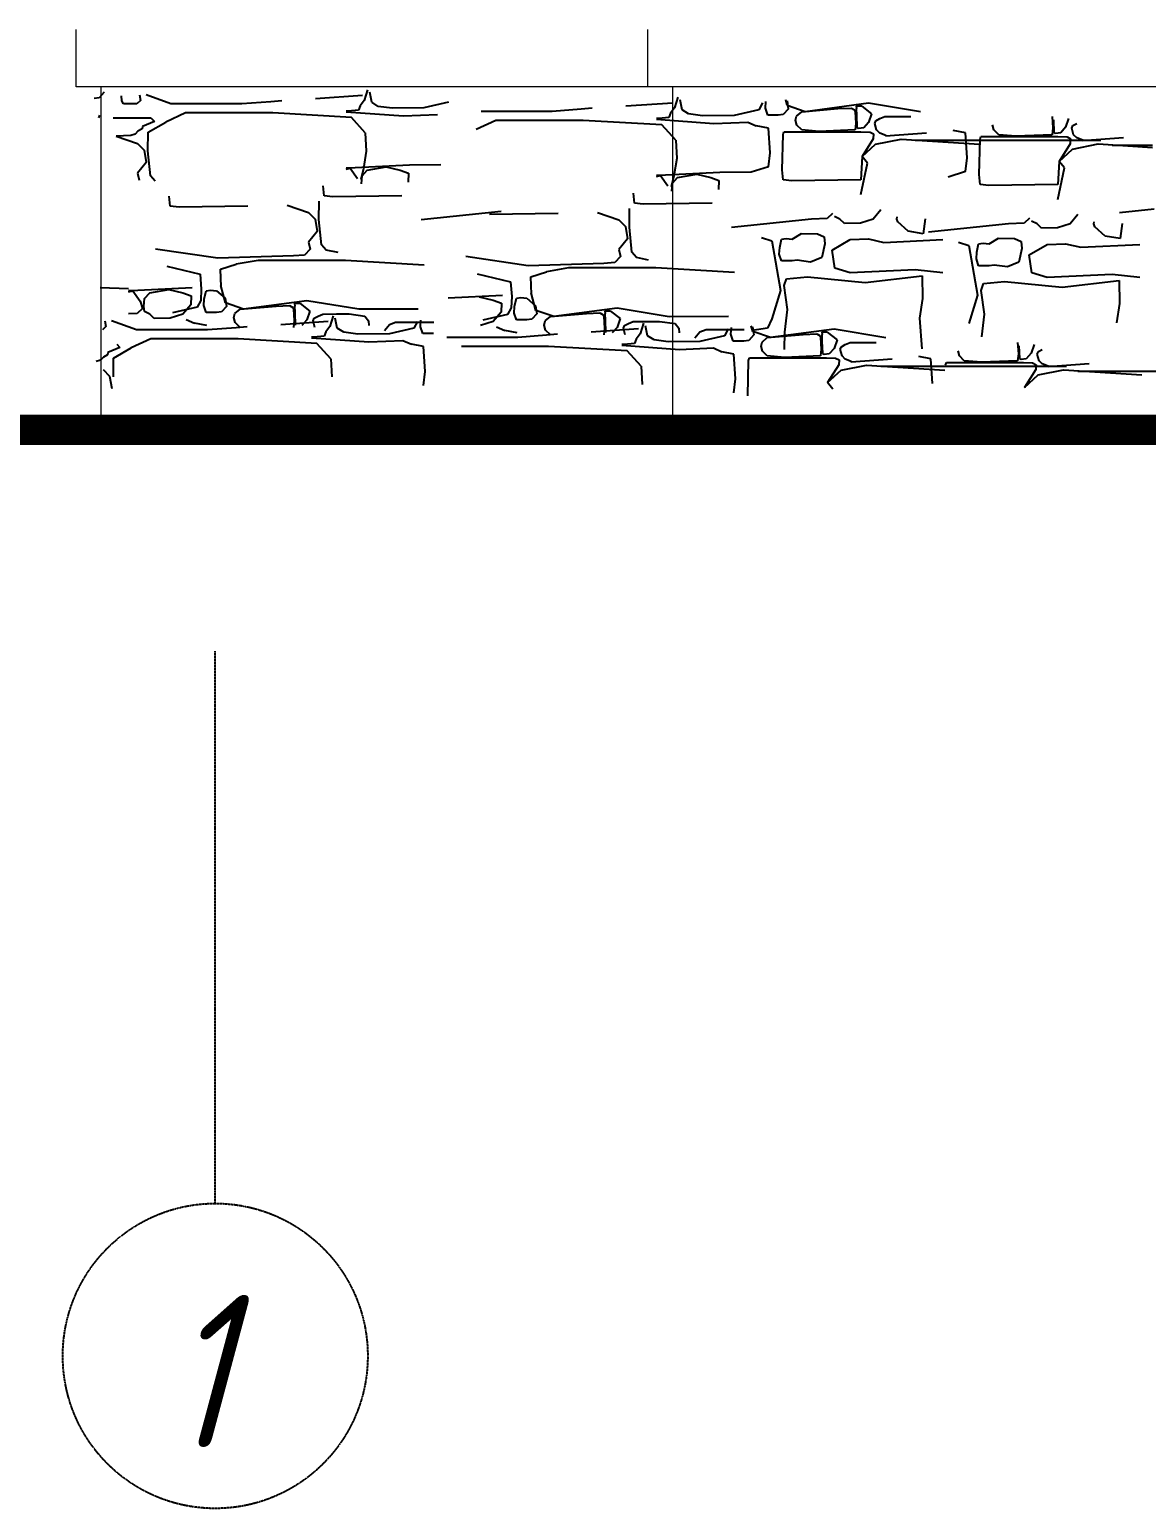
# Model space of a CAD drawing. Header units: millimetres. Extents: x 85048 to 158814, y 1395 to 38919.
# Drawn here: x 88166 to 91097, y 20585 to 24464 of the extents above; entities that cross this region are included whole.
import ezdxf

# ---------------------------------------------------------------- set-up
doc = ezdxf.new("R2010")
doc.units = ezdxf.units.MM
doc.linetypes.add('CENTER2', pattern=[1.125, 0.75, -0.125, 0.125, -0.125])
for name, color, linetype in [('axis', 40, 'CENTER2'), ('hatches', 8, 'Continuous'), ('wall', 5, 'Continuous')]:
    doc.layers.add(name, color=color, linetype=linetype)
doc.styles.add('ESKD', font='eskd.shx', dxfattribs={"oblique": 15})

msp = doc.modelspace()

# ---------------------------------------------------------------- linework, layer by layer
at = {"layer": 'axis'}
msp.add_line((88653.7, 21385.3), (88653.7, 22833.8), dxfattribs=at)
at = {"layer": 'axis', "color": 3}
msp.add_circle((88653.7, 20985.3), 400, dxfattribs=at)
at = {"layer": 'hatches', "color": 252, "ltscale": 50, "true_color": 0x8f9991}
for p, q in [((88349.4, 24285.5, 15.2), (88336.3, 24283.8, 15.2)), ((88362.3, 24299.7, 15.2), (88349.4, 24285.5, 15.2)), ((88408.8, 24277, -40.8), (88407.9, 24290.1, -40.8)), ((88454.6, 24293.4, -40.8), (88457.1, 24278, -40.8)), ((88537.3, 24269.1, -40.8), (88472.3, 24293, -40.8)), ((88916.3, 24283.8, -40.8), (89040.1, 24291.9, -40.8)), ((89053.3, 24306.4, -96.8), (89044.7, 24278.3, -96.8)), ((89064.1, 24273.6, -96.8), (89058.9, 24299.7, -96.8)), ((89867.6, 24286.9, -100.6), (89859, 24258.8, -100.6)), ((88412.9, 24269.1, -40.8), (88408.8, 24277, -40.8)), ((88447.9, 24269.1, -40.8), (88412.9, 24269.1, -40.8)), ((88457.1, 24278, -40.8), (88447.9, 24269.1, -40.8)), ((88575.5, 24245.5, -40.8), (88523.8, 24221.8, 15.2)), ((88723.6, 24269.1, -40.8), (88537.3, 24269.1, -40.8)), ((88804.4, 24245.5, -40.8), (88575.5, 24245.5, -40.8)), ((88799.2, 24275, -40.8), (88723.6, 24269.1, -40.8)), ((88828, 24277.5, -40.8), (88799.2, 24275, -40.8)), ((89010.9, 24233.6, -40.8), (88804.4, 24245.5, -40.8)), ((89002.8, 24250.2, -96.8), (88996.7, 24250.6, -96.8)), ((88996.7, 24248.5, -96.8), (89147.5, 24237.7, -96.8)), ((89029.5, 24253.1, -96.8), (89002.8, 24250.2, -96.8)), ((89034, 24264.4, -96.8), (89029.5, 24253.1, -96.8)), ((89044.7, 24278.3, -96.8), (89034, 24264.4, -96.8)), ((89081.2, 24262.9, -96.8), (89064.1, 24273.6, -96.8)), ((89118.1, 24257.8, -96.8), (89081.2, 24262.9, -96.8)), ((89201.2, 24258.6, -96.8), (89118.1, 24257.8, -96.8)), ((89265.6, 24273.6, -96.8), (89201.2, 24258.6, -96.8)), ((89537.9, 24249.6, -44.6), (89351.6, 24249.6, -44.6)), ((89613.6, 24255.5, -44.6), (89537.9, 24249.6, -44.6)), ((89642.3, 24258, -44.6), (89613.6, 24255.5, -44.6)), ((89730.6, 24264.3, -44.6), (89854.4, 24272.5, -44.6)), ((89848.3, 24244.9, -100.6), (89843.8, 24233.6, -100.6)), ((89859, 24258.8, -100.6), (89848.3, 24244.9, -100.6)), ((89878.4, 24254.1, -100.6), (89873.2, 24280.2, -100.6)), ((89895.5, 24243.4, -100.6), (89878.4, 24254.1, -100.6)), ((89932.4, 24238.3, -100.6), (89895.5, 24243.4, -100.6)), ((90079.9, 24254.1, -100.6), (90015.5, 24239.1, -100.6)), ((90089.5, 24271.7, -100.6), (90079.9, 24254.1, -100.6)), ((90097.2, 24258, -100.6), (90098.2, 24275.2, -100.6)), ((90103.3, 24240, -100.6), (90097.2, 24258, -100.6)), ((90157, 24255.9, -100.6), (90144.1, 24241.6, -100.6)), ((90154.4, 24265.1, -100.6), (90150.4, 24280.2, -100.6)), ((90153.8, 24277.3, -100.6), (90157, 24255.9, -100.6)), ((90201.2, 24248.9, -100.6), (90154.4, 24265.1, -100.6)), ((90178.8, 24237.3, -100.6), (90192.4, 24248.9, -100.6)), ((90192.4, 24248.9, -100.6), (90286.9, 24256.9, -100.6)), ((90367.8, 24270.9, -100.6), (90201.2, 24248.9, -100.6)), ((90286.9, 24256.9, -100.6), (90322.6, 24258.4, -100.6)), ((90322.6, 24258.4, -100.6), (90331, 24253.6, -100.6)), ((90331, 24253.6, -100.6), (90332.6, 24248.9, -100.6)), ((90332.6, 24248.9, -100.6), (90334.3, 24218.7, -100.6)), ((90350, 24263.4, -100.6), (90335.6, 24263.2, -100.6)), ((90335.6, 24263.2, -100.6), (90336.1, 24256.9, -100.6)), ((90336.8, 24239.8, -100.6), (90336.1, 24256.9, -100.6)), ((90350, 24263.4, -100.6), (90375.6, 24243.6, -100.6)), ((90375.6, 24243.6, -100.6), (90367.7, 24220.5, -100.6)), ((90503.7, 24248.4, -100.6), (90367.8, 24270.9, -100.6)), ((88348.6, 24232.9, 15.2), (88351.1, 24240.2, 15.2)), ((88485.6, 24231.6, 15.2), (88385.7, 24231.6, 15.2)), ((88462.4, 24210.1, 15.2), (88461.6, 24203.6, 15.2)), ((88493.9, 24223.5, 15.2), (88462.4, 24210.1, 15.2)), ((88477.4, 24195.2, 15.2), (88523.8, 24221.8, 15.2)), ((88485.6, 24231.6, 15.2), (88493.9, 24223.5, 15.2)), ((89047.4, 24193.6, 15.2), (89010.9, 24233.6, -40.8)), ((89147.5, 24237.7, -96.8), (89236.7, 24241.2, -96.8)), ((89389.9, 24226.1, -44.6), (89338.1, 24202.3, 11.4)), ((89618.7, 24226.1, -44.6), (89389.9, 24226.1, -44.6)), ((89825.2, 24214.1, -44.6), (89618.7, 24226.1, -44.6)), ((89817.1, 24230.7, -100.6), (89811, 24231.1, -100.6)), ((89811, 24229, -100.6), (89961.8, 24218.2, -100.6)), ((89843.8, 24233.6, -100.6), (89817.1, 24230.7, -100.6)), ((89861.7, 24174.1, 11.4), (89825.2, 24214.1, -44.6)), ((90015.5, 24239.1, -100.6), (89932.4, 24238.3, -100.6)), ((89961.8, 24218.2, -100.6), (90051, 24221.7, -100.6)), ((90051, 24221.7, -100.6), (90073, 24212, -100.6)), ((90105.1, 24205.8, -100.6), (90073, 24212, -100.6)), ((90131, 24240, -100.6), (90103.3, 24240, -100.6)), ((90109.6, 24140.8, -100.6), (90105.1, 24205.8, -100.6)), ((90144.1, 24241.6, -100.6), (90131, 24240, -100.6)), ((90176.1, 24226.6, -100.6), (90178.8, 24237.3, -100.6)), ((90179.8, 24213.5, -100.6), (90176.1, 24226.6, -100.6)), ((90192.4, 24200.9, -100.6), (90179.8, 24213.5, -100.6)), ((90334.3, 24218.7, -100.6), (90332.6, 24200.9, -100.6)), ((90338.2, 24207.1, -100.6), (90336.8, 24239.8, -100.6)), ((90341.7, 24204.5, -100.6), (90338.2, 24207.1, -100.6)), ((90354.9, 24206.2, -100.6), (90341.7, 24204.5, -100.6)), ((90367.7, 24220.5, -100.6), (90354.9, 24206.2, -100.6)), ((90383.9, 24218.3, -100.6), (90387, 24225.1, -100.6)), ((90388.6, 24200.9, -100.6), (90383.9, 24218.3, -100.6)), ((90387, 24225.1, -100.6), (90397.2, 24230.7, -100.6)), ((90397.2, 24230.7, -100.6), (90410, 24236.1, -100.6)), ((90410, 24236.1, -100.6), (90445.8, 24236.3, -100.6)), ((90445.8, 24236.3, -100.6), (90478.6, 24236.2, -100.6)), ((90696.7, 24201, 11.4), (90693, 24214.1, 11.4)), ((90849.5, 24236.4, 11.4), (90851.2, 24206.2, 11.4)), ((90851.2, 24206.2, 11.4), (90849.5, 24188.4, 11.4)), ((90855.1, 24194.5, 11.4), (90853.7, 24227.3, 11.4)), ((90884.6, 24207.9, 11.4), (90871.8, 24193.7, 11.4)), ((90892.5, 24231.1, 11.4), (90884.6, 24207.9, 11.4)), ((90900.8, 24205.8, 11.4), (90903.9, 24212.5, 11.4)), ((90905.5, 24188.4, 11.4), (90900.8, 24205.8, 11.4)), ((90903.9, 24212.5, 11.4), (90914.1, 24218.2, 11.4)), ((88432, 24186.3, 15.2), (88393.5, 24184.4, 15.2)), ((88393.5, 24184.4, 15.2), (88450, 24165.5, 15.2)), ((88443.4, 24189.8, 15.2), (88432, 24186.3, 15.2)), ((88450.6, 24197.5, 15.2), (88443.4, 24189.8, 15.2)), ((88461.6, 24203.6, 15.2), (88450.6, 24197.5, 15.2)), ((88477.2, 24146.4, 15.2), (88477.4, 24195.2, 15.2)), ((89047.4, 24193.6, 15.2), (89050, 24145.7, 15.2)), ((89861.7, 24174.1, 11.4), (89864.3, 24126.2, 11.4)), ((90141.1, 24096.5, -100.6), (90143.3, 24189, -100.6)), ((90143.3, 24189, -100.6), (90145.8, 24196.4, -100.6)), ((90145.8, 24196.4, -100.6), (90347.6, 24196.4, -100.6)), ((90237.5, 24196.8, -100.6), (90192.4, 24200.9, -100.6)), ((90332.6, 24200.9, -100.6), (90237.5, 24196.8, -100.6)), ((90347.6, 24196.4, -100.6), (90371.9, 24195.2, -100.6)), ((90380.2, 24177.5, -100.6), (90350.9, 24131, -100.6)), ((90371.9, 24195.2, -100.6), (90380.9, 24190.4, -100.6)), ((90380.9, 24190.4, -100.6), (90380.2, 24177.5, -100.6)), ((90386.2, 24163.5, -100.6), (90452.9, 24176.7, -100.6)), ((90397.2, 24192.9, -100.6), (90388.6, 24200.9, -100.6)), ((90412.9, 24186.4, -100.6), (90397.2, 24192.9, -100.6)), ((90520, 24192.9, -100.6), (90412.4, 24185, -100.6)), ((90412.4, 24185, -100.6), (90412.9, 24186.4, -100.6)), ((90452.9, 24176.7, -100.6), (90658.5, 24163.5, -100.6)), ((90977.4, 24173, 122.3), (90490, 24173, 122.3)), ((90622, 24193.3, 11.4), (90589.9, 24199.5, 11.4)), ((90626.5, 24128.2, 11.4), (90622, 24193.3, 11.4)), ((90658, 24084, 11.4), (90660.2, 24176.5, 11.4)), ((90660.2, 24176.5, 11.4), (90662.7, 24183.9, 11.4)), ((90662.7, 24183.9, 11.4), (90864.5, 24183.9, 11.4)), ((90709.3, 24188.4, 11.4), (90696.7, 24201, 11.4)), ((90754.4, 24184.3, 11.4), (90709.3, 24188.4, 11.4)), ((90849.5, 24188.4, 11.4), (90754.4, 24184.3, 11.4)), ((90858.6, 24192, 11.4), (90855.1, 24194.5, 11.4)), ((90871.8, 24193.7, 11.4), (90858.6, 24192, 11.4)), ((90864.5, 24183.9, 11.4), (90888.8, 24182.7, 11.4)), ((90888.8, 24182.7, 11.4), (90897.8, 24177.9, 11.4)), ((90897.8, 24177.9, 11.4), (90897.1, 24165, 11.4)), ((90914.1, 24180.4, 11.4), (90905.5, 24188.4, 11.4)), ((90929.8, 24173.9, 11.4), (90914.1, 24180.4, 11.4)), ((91036.9, 24180.4, 11.4), (90929.3, 24172.5, 11.4)), ((90929.3, 24172.5, 11.4), (90929.8, 24173.9, 11.4)), ((88450, 24165.5, 15.2), (88467.1, 24147.8, 15.2)), ((88467.1, 24147.8, 15.2), (88472.6, 24115.5, 15.2)), ((88483.7, 24080.5, 15.2), (88477.2, 24146.4, 15.2)), ((89050, 24145.7, 15.2), (89042.6, 24100.2, 15.2)), ((90105.1, 24104.3, -100.6), (90109.6, 24140.8, -100.6)), ((90350.9, 24131, -100.6), (90347.6, 24070.5, -100.6)), ((90350.9, 24131, -100.6), (90386.2, 24163.5, -100.6)), ((90364.8, 24113.9, -100.6), (90350.9, 24131, -100.6)), ((90622, 24091.8, 11.4), (90626.5, 24128.2, 11.4)), ((90897.1, 24165, 11.4), (90867.8, 24118.5, 11.4)), ((90867.8, 24118.5, 11.4), (90903.1, 24150.9, 11.4)), ((90903.1, 24150.9, 11.4), (90969.8, 24164.2, 11.4)), ((90969.8, 24164.2, 11.4), (91112.7, 24155, 11.4)), ((91112.5, 24160.5, 234.3), (91006.9, 24160.5, 234.3)), ((88472.6, 24115.5, 15.2), (88450, 24087.5, 15.2)), ((89020.7, 24101.5, -96.8), (88996.7, 24100.8, -96.8)), ((88996.7, 24098.3, -96.8), (89007.8, 24100.6, -96.8)), ((89007.8, 24100.6, -96.8), (89027.1, 24073.8, -96.8)), ((89163.3, 24108.6, -96.8), (89020.7, 24101.5, -96.8)), ((89042.6, 24100.2, 15.2), (89035.9, 24071.4, 15.2)), ((89038.9, 24080.9, -96.8), (89052.5, 24095.7, -96.8)), ((89052.5, 24095.7, -96.8), (89102.5, 24104.3, -96.8)), ((89102.5, 24104.3, -96.8), (89139.1, 24095.7, -96.8)), ((89139.1, 24095.7, -96.8), (89161, 24087.7, -96.8)), ((89245.1, 24109.4, -96.8), (89163.3, 24108.6, -96.8)), ((89977.6, 24089.1, -100.6), (89835, 24082.1, -100.6)), ((89864.3, 24126.2, 11.4), (89856.9, 24080.7, 11.4)), ((90059.4, 24089.9, -100.6), (89977.6, 24089.1, -100.6)), ((90105.1, 24104.3, -100.6), (90059.4, 24089.9, -100.6)), ((90143.8, 24070.5, -100.6), (90141.1, 24096.5, -100.6)), ((90347.7, 24031.3, -100.6), (90364.8, 24113.9, -100.6)), ((90622, 24091.8, 11.4), (90576.3, 24077.4, 11.4)), ((90867.8, 24118.5, 11.4), (90864.5, 24058, 11.4)), ((90864.6, 24018.8, 11.4), (90881.7, 24101.4, 11.4)), ((90881.7, 24101.4, 11.4), (90867.8, 24118.5, 11.4)), ((88450, 24087.5, 15.2), (88454.4, 24069, 15.2)), ((88496.4, 24066.5, 15.2), (88483.7, 24080.5, 15.2)), ((88939.6, 24028.6, 15.2), (88936.8, 24054.6, 15.2)), ((89037.3, 24059.8, -96.8), (89038.9, 24080.9, -96.8)), ((89161, 24087.7, -96.8), (89160, 24064.3, -96.8)), ((89835, 24082.1, -100.6), (89811, 24081.3, -100.6)), ((89811, 24078.9, -100.6), (89822.1, 24081.1, -100.6)), ((89822.1, 24081.1, -100.6), (89841.5, 24054.4, -100.6)), ((89856.9, 24080.7, 11.4), (89850.2, 24051.9, 11.4)), ((89851.6, 24040.3, -100.6), (89853.2, 24061.4, -100.6)), ((89853.2, 24061.4, -100.6), (89866.8, 24076.2, -100.6)), ((89866.8, 24076.2, -100.6), (89916.8, 24084.8, -100.6)), ((89916.8, 24084.8, -100.6), (89953.5, 24076.2, -100.6)), ((89953.5, 24076.2, -100.6), (89975.3, 24068.2, -100.6)), ((89975.3, 24068.2, -100.6), (89974.3, 24044.8, -100.6)), ((90166.7, 24067.7, -100.6), (90143.8, 24070.5, -100.6)), ((90347.6, 24070.5, -100.6), (90166.7, 24067.7, -100.6)), ((90660.7, 24058, 11.4), (90658, 24084, 11.4)), ((90683.6, 24055.2, 11.4), (90660.7, 24058, 11.4)), ((90864.5, 24058, 11.4), (90683.6, 24055.2, 11.4)), ((88535.7, 24001.4, 15.2), (88532.9, 24027.4, 15.2)), ((88925.7, 23965.8, -40.8), (88925.9, 24014.6, -40.8)), ((88962.5, 24025.8, 15.2), (88939.6, 24028.6, 15.2)), ((89143.3, 24028.6, 15.2), (88962.5, 24025.8, 15.2)), ((89753.9, 24009.1, 11.4), (89751.1, 24035.1, 11.4)), ((88558.6, 23998.6, 15.2), (88535.7, 24001.4, 15.2)), ((88739.4, 24001.4, 15.2), (88558.6, 23998.6, 15.2)), ((88842, 24003.8, -40.8), (88898.6, 23984.9, -40.8)), ((88898.6, 23984.9, -40.8), (88915.7, 23967.2, -40.8)), ((89403.9, 23986.8, -96.8), (89194, 23964.8, -96.8)), ((89553.7, 23981.9, 11.4), (89372.9, 23979.1, 11.4)), ((89656.4, 23984.3, -44.6), (89712.9, 23965.4, -44.6)), ((89740.1, 23946.3, -44.6), (89740.2, 23995.1, -44.6)), ((89776.8, 24006.3, 11.4), (89753.9, 24009.1, 11.4)), ((89957.6, 24009.1, 11.4), (89776.8, 24006.3, 11.4)), ((90273.2, 23981.7, -100.6), (90259.4, 23968.6, -100.6)), ((90292.7, 23967.3, -100.6), (90278.5, 23974.1, -100.6)), ((90400.3, 23991.9, -100.6), (90379.4, 23967.3, -100.6)), ((90442.2, 23966.9, -100.6), (90442.8, 23972.8, -100.6)), ((90917.2, 23979.3, 11.4), (90896.3, 23954.8, 11.4)), ((91117.5, 23993.5, 11.4), (91025.7, 23983.8, 11.4)), ((88921.2, 23934.9, -40.8), (88898.6, 23906.9, -40.8)), ((88915.7, 23967.2, -40.8), (88921.2, 23934.9, -40.8)), ((88932.3, 23899.8, -40.8), (88925.7, 23965.8, -40.8)), ((89712.9, 23965.4, -44.6), (89730, 23947.7, -44.6)), ((89730, 23947.7, -44.6), (89735.5, 23915.4, -44.6)), ((89746.6, 23880.4, -44.6), (89740.1, 23946.3, -44.6)), ((90218.2, 23967.3, -100.6), (90008.3, 23945.3, -100.6)), ((90259.4, 23968.6, -100.6), (90218.2, 23967.3, -100.6)), ((90304.7, 23956, -100.6), (90292.7, 23967.3, -100.6)), ((90346.2, 23956.9, -100.6), (90304.7, 23956, -100.6)), ((90379.4, 23967.3, -100.6), (90346.2, 23956.9, -100.6)), ((90444.5, 23959.6, -100.6), (90442.2, 23966.9, -100.6)), ((90471.3, 23935.3, -100.6), (90444.5, 23959.6, -100.6)), ((90510.9, 23928.8, -100.6), (90471.3, 23935.3, -100.6)), ((90516.2, 23967.9, -100.6), (90510.6, 23928.8, -100.6)), ((90735.1, 23954.8, 11.4), (90525.2, 23932.8, 11.4)), ((90776.3, 23956.1, 11.4), (90735.1, 23954.8, 11.4)), ((90790.1, 23969.2, 11.4), (90776.3, 23956.1, 11.4)), ((90809.7, 23954.8, 11.4), (90795.4, 23961.6, 11.4)), ((90821.6, 23943.4, 11.4), (90809.7, 23954.8, 11.4)), ((90863.1, 23944.4, 11.4), (90821.6, 23943.4, 11.4)), ((90896.3, 23954.8, 11.4), (90863.1, 23944.4, 11.4)), ((90959.1, 23954.4, 11.4), (90959.7, 23960.3, 11.4)), ((90961.4, 23947.1, 11.4), (90959.1, 23954.4, 11.4)), ((90988.2, 23922.8, 11.4), (90961.4, 23947.1, 11.4)), ((91033.1, 23955.4, 11.4), (91027.5, 23916.3, 11.4)), ((88898.6, 23906.9, -40.8), (88903, 23888.4, -40.8)), ((88944.9, 23885.9, -40.8), (88932.3, 23899.8, -40.8)), ((89735.5, 23915.4, -44.6), (89712.9, 23887.4, -44.6)), ((90086.9, 23918.9, -100.6), (90114.3, 23910.1, -100.6)), ((90114.3, 23910.1, -100.6), (90136.7, 23779.8, -100.6)), ((90134.7, 23892.8, -100.6), (90139.7, 23914.7, -100.6)), ((90139.7, 23914.7, -100.6), (90151.3, 23916.1, -100.6)), ((90151.3, 23916.1, -100.6), (90167.4, 23914.7, -100.6)), ((90167.4, 23914.7, -100.6), (90191.4, 23929.5, -100.6)), ((90191.4, 23929.5, -100.6), (90233.6, 23928.9, -100.6)), ((90233.6, 23928.9, -100.6), (90251.1, 23920.8, -100.6)), ((90253.4, 23902.6, -100.6), (90245.3, 23866.8, -100.6)), ((90251.1, 23920.8, -100.6), (90253.4, 23902.6, -100.6)), ((90272, 23885.6, -100.6), (90319.7, 23913.3, -100.6)), ((90319.7, 23913.3, -100.6), (90367.2, 23915.1, -100.6)), ((90367.2, 23915.1, -100.6), (90408, 23905.7, -100.6)), ((90408, 23905.7, -100.6), (90562.4, 23913.3, -100.6)), ((90603.8, 23906.4, 11.4), (90631.2, 23897.6, 11.4)), ((90631.2, 23897.6, 11.4), (90653.6, 23767.3, 11.4)), ((90651.6, 23880.3, 11.4), (90656.6, 23902.2, 11.4)), ((90656.6, 23902.2, 11.4), (90668.2, 23903.6, 11.4)), ((90668.2, 23903.6, 11.4), (90684.3, 23902.2, 11.4)), ((90684.3, 23902.2, 11.4), (90708.3, 23917, 11.4)), ((90708.3, 23917, 11.4), (90750.5, 23916.4, 11.4)), ((90750.5, 23916.4, 11.4), (90768, 23908.3, 11.4)), ((90768, 23908.3, 11.4), (90770.3, 23890, 11.4)), ((90788.9, 23873.1, 11.4), (90836.6, 23900.8, 11.4)), ((90836.6, 23900.8, 11.4), (90884.1, 23902.6, 11.4)), ((90884.1, 23902.6, 11.4), (90924.9, 23893.2, 11.4)), ((90924.9, 23893.2, 11.4), (91079.3, 23900.8, 11.4)), ((91027.8, 23916.3, 11.4), (90988.2, 23922.8, 11.4)), ((88660.1, 23864.5, -40.8), (88497, 23888.4, -40.8)), ((88859, 23870.4, -40.8), (88660.1, 23864.5, -40.8)), ((88766.4, 23858.4, -152.8), (88708.2, 23848.7, -96.8)), ((88995.2, 23858.4, -152.8), (88766.4, 23858.4, -152.8)), ((88887.7, 23872.9, -40.8), (88859, 23870.4, -40.8)), ((88903, 23888.4, -40.8), (88887.7, 23872.9, -40.8)), ((88976, 23879.2, -40.8), (88944.9, 23885.9, -40.8)), ((89201.7, 23846.5, -152.8), (88995.2, 23858.4, -152.8)), ((89474.4, 23845, -44.6), (89311.3, 23868.9, -44.6)), ((89717.3, 23868.9, -44.6), (89702, 23853.4, -44.6)), ((89712.9, 23887.4, -44.6), (89717.3, 23868.9, -44.6)), ((89759.3, 23866.4, -44.6), (89746.6, 23880.4, -44.6)), ((89790.3, 23859.7, -44.6), (89759.3, 23866.4, -44.6)), ((90133.6, 23875.6, -100.6), (90134.7, 23892.8, -100.6)), ((90139.7, 23857.6, -100.6), (90133.6, 23875.6, -100.6)), ((90167.4, 23857.6, -100.6), (90139.7, 23857.6, -100.6)), ((90180.5, 23859.2, -100.6), (90167.4, 23857.6, -100.6)), ((90215.6, 23854.6, -100.6), (90180.5, 23859.2, -100.6)), ((90245.3, 23866.8, -100.6), (90215.6, 23854.6, -100.6)), ((90279.1, 23838.4, -100.6), (90272, 23885.6, -100.6)), ((90650.5, 23863.1, 11.4), (90651.6, 23880.3, 11.4)), ((90656.6, 23845, 11.4), (90650.5, 23863.1, 11.4)), ((90770.3, 23890, 11.4), (90762.2, 23854.3, 11.4)), ((90796, 23825.9, 11.4), (90788.9, 23873.1, 11.4)), ((88526.5, 23843.3, -96.8), (88614.4, 23822.4, -96.8)), ((88614.4, 23822.4, -96.8), (88617, 23783.3, -96.8)), ((88667.6, 23835.5, -96.8), (88708.2, 23848.7, -96.8)), ((88669.5, 23789.3, -96.8), (88667.6, 23835.5, -96.8)), ((89340.8, 23823.8, -100.6), (89428.7, 23802.9, -100.6)), ((89673.3, 23850.9, -44.6), (89474.4, 23845, -44.6)), ((89482, 23816.1, -100.6), (89522.5, 23829.2, -100.6)), ((89580.7, 23838.9, -156.6), (89522.5, 23829.2, -100.6)), ((89809.6, 23838.9, -156.6), (89580.7, 23838.9, -156.6)), ((89702, 23853.4, -44.6), (89673.3, 23850.9, -44.6)), ((90016.1, 23827, -156.6), (89809.6, 23838.9, -156.6)), ((90319.7, 23826.3, -100.6), (90279.1, 23838.4, -100.6)), ((90489.8, 23834.4, -100.6), (90319.7, 23826.3, -100.6)), ((90359.1, 23801.3, -100.6), (90508.4, 23818.4, -100.6)), ((90562.4, 23826.3, -100.6), (90489.8, 23834.4, -100.6)), ((90508.4, 23818.4, -100.6), (90509.2, 23758.6, -100.6)), ((90684.3, 23845, 11.4), (90656.6, 23845, 11.4)), ((90697.4, 23846.7, 11.4), (90684.3, 23845, 11.4)), ((90732.5, 23842.1, 11.4), (90697.4, 23846.7, 11.4)), ((90762.2, 23854.3, 11.4), (90732.5, 23842.1, 11.4)), ((90836.6, 23813.8, 11.4), (90796, 23825.9, 11.4)), ((91006.7, 23821.9, 11.4), (90836.6, 23813.8, 11.4)), ((91079.3, 23813.8, 11.4), (91006.7, 23821.9, 11.4)), ((88426.1, 23783.9, 15.2), (88351.3, 23786.8, 15.2)), ((88450.1, 23779.7, 15.2), (88426.1, 23778.9, 15.2)), ((88426.1, 23776.5, 15.2), (88437.2, 23778.7, 15.2)), ((88437.2, 23778.7, 15.2), (88456.6, 23752, 15.2)), ((88592.7, 23786.7, 15.2), (88450.1, 23779.7, 15.2)), ((88481.9, 23773.9, 15.2), (88531.9, 23782.4, 15.2)), ((88531.9, 23782.4, 15.2), (88568.6, 23773.9, 15.2)), ((88617, 23783.3, -96.8), (88615.7, 23753.8, -96.8)), ((88624.5, 23757.3, -96.8), (88629.5, 23779.3, -96.8)), ((88629.5, 23779.3, -96.8), (88641.1, 23780.7, -96.8)), ((88641.1, 23780.7, -96.8), (88657.2, 23779.3, -96.8)), ((88657.2, 23779.3, -96.8), (88680, 23759.5, -96.8)), ((88680.6, 23747.2, -96.8), (88668.5, 23792.9, -96.8)), ((89428.7, 23802.9, -100.6), (89431.4, 23763.9, -100.6)), ((89483.8, 23769.9, -100.6), (89482, 23816.1, -100.6)), ((90136.7, 23779.8, -100.6), (90114.3, 23705.7, -100.6)), ((90146.1, 23792.8, -100.6), (90152.8, 23810.8, -100.6)), ((90155.4, 23730.2, -100.6), (90146.1, 23792.8, -100.6)), ((90152.8, 23810.8, -100.6), (90207.8, 23816.1, -100.6)), ((90207.8, 23816.1, -100.6), (90359.1, 23801.3, -100.6)), ((90663, 23780.3, 11.4), (90669.7, 23798.3, 11.4)), ((90672.3, 23717.7, 11.4), (90663, 23780.3, 11.4)), ((90669.7, 23798.3, 11.4), (90724.7, 23803.5, 11.4)), ((90724.7, 23803.5, 11.4), (90876, 23788.7, 11.4)), ((90876, 23788.7, 11.4), (91025.3, 23805.9, 11.4)), ((91025.3, 23805.9, 11.4), (91026.1, 23746.1, 11.4)), ((88456.6, 23752, 15.2), (88462.4, 23732.3, 15.2)), ((88466.7, 23737.9, 15.2), (88468.3, 23759, 15.2)), ((88468.3, 23759, 15.2), (88481.9, 23773.9, 15.2)), ((88568.6, 23773.9, 15.2), (88590.4, 23765.8, 15.2)), ((88589.4, 23742.4, 15.2), (88568.6, 23717.8, 15.2)), ((88590.4, 23765.8, 15.2), (88589.4, 23742.4, 15.2)), ((88615.7, 23753.8, -96.8), (88606.2, 23736.3, -96.8)), ((88623.4, 23740.2, -96.8), (88624.5, 23757.3, -96.8)), ((88629.5, 23722.1, -96.8), (88623.4, 23740.2, -96.8)), ((88680, 23759.5, -96.8), (88683.2, 23738, -96.8)), ((88727.4, 23731.1, -96.8), (88680.6, 23747.2, -96.8)), ((88718.6, 23731.1, -96.8), (88813.1, 23739.1, -96.8)), ((88894, 23753, -96.8), (88727.4, 23731.1, -96.8)), ((88813.1, 23739.1, -96.8), (88848.8, 23740.6, -96.8)), ((88848.8, 23740.6, -96.8), (88857.3, 23735.7, -96.8)), ((88876.2, 23745.5, -96.8), (88861.8, 23745.4, -96.8)), ((88861.8, 23745.4, -96.8), (88862.3, 23739, -96.8)), ((88876.2, 23745.5, -96.8), (88901.8, 23725.7, -96.8)), ((89030, 23730.5, -96.8), (88894, 23753, -96.8)), ((89407.1, 23767.2, 11.4), (89264.4, 23760.2, 11.4)), ((89346.2, 23762.9, 11.4), (89382.9, 23754.4, 11.4)), ((89382.9, 23754.4, 11.4), (89404.7, 23746.3, 11.4)), ((89404.7, 23746.3, 11.4), (89403.7, 23722.9, 11.4)), ((89431.4, 23763.9, -100.6), (89430, 23734.3, -100.6)), ((89438.8, 23737.8, -100.6), (89443.8, 23759.8, -100.6)), ((89443.8, 23759.8, -100.6), (89455.4, 23761.2, -100.6)), ((89455.4, 23761.2, -100.6), (89471.5, 23759.8, -100.6)), ((89471.5, 23759.8, -100.6), (89494.3, 23740, -100.6)), ((89495, 23727.8, -100.6), (89482.8, 23773.4, -100.6)), ((89494.3, 23740, -100.6), (89497.5, 23718.5, -100.6)), ((90509.2, 23758.6, -100.6), (90501.6, 23707.4, -100.6)), ((90653.6, 23767.3, 11.4), (90631.2, 23693.1, 11.4)), ((91026.1, 23746.1, 11.4), (91018.5, 23694.9, 11.4)), ((88364.1, 23700.7, -40.8), (88366.6, 23685.3, -40.8)), ((88446.8, 23676.4, -40.8), (88381.8, 23700.3, -40.8)), ((88448.6, 23719.2, 15.2), (88426.1, 23718.4, 15.2)), ((88462.4, 23732.3, 15.2), (88448.6, 23719.2, 15.2)), ((88467.7, 23724.6, 15.2), (88466.7, 23737.9, 15.2)), ((88481.9, 23717.8, 15.2), (88467.7, 23724.6, 15.2)), ((88493.8, 23706.5, 15.2), (88481.9, 23717.8, 15.2)), ((88535.4, 23707.5, 15.2), (88493.8, 23706.5, 15.2)), ((88568.6, 23717.8, 15.2), (88535.4, 23707.5, 15.2)), ((88606.2, 23736.3, -96.8), (88541.7, 23721.2, -96.8)), ((88577.2, 23703.9, -96.8), (88599.2, 23694.1, -96.8)), ((88657.2, 23722.1, -96.8), (88629.5, 23722.1, -96.8)), ((88670.3, 23723.8, -96.8), (88657.2, 23722.1, -96.8)), ((88683.2, 23738, -96.8), (88670.3, 23723.8, -96.8)), ((88702.3, 23708.7, -96.8), (88705.1, 23719.5, -96.8)), ((88706, 23695.7, -96.8), (88702.3, 23708.7, -96.8)), ((88705.1, 23719.5, -96.8), (88718.6, 23731.1, -96.8)), ((88857.3, 23735.7, -96.8), (88858.8, 23731.1, -96.8)), ((88858.8, 23731.1, -96.8), (88860.5, 23700.9, -96.8)), ((88860.5, 23700.9, -96.8), (88858.8, 23683.1, -96.8)), ((88863, 23721.9, -96.8), (88862.3, 23739, -96.8)), ((88864.5, 23689.2, -96.8), (88863, 23721.9, -96.8)), ((88894, 23702.6, -96.8), (88881.1, 23688.4, -96.8)), ((88901.8, 23725.7, -96.8), (88894, 23702.6, -96.8)), ((88910.2, 23700.5, -96.8), (88913.2, 23707.2, -96.8)), ((88914.8, 23683.1, -96.8), (88910.2, 23700.5, -96.8)), ((88913.2, 23707.2, -96.8), (88923.4, 23712.8, -96.8)), ((88923.4, 23712.8, -96.8), (88936.2, 23718.2, -96.8)), ((88936.2, 23718.2, -96.8), (88972, 23718.5, -96.8)), ((88962.8, 23713.7, -96.8), (88954.2, 23685.6, -96.8)), ((88973.5, 23680.9, -96.8), (88968.4, 23707, -96.8)), ((88972, 23718.5, -96.8), (89004.8, 23718.3, -96.8)), ((89004.8, 23718.3, -96.8), (89046.2, 23712.8, -96.8)), ((89185.9, 23731, -96.8), (89030, 23730.5, -96.8)), ((89046.2, 23712.8, -96.8), (89055.9, 23700.1, -96.8)), ((89192.3, 23684.8, -96.8), (89193.4, 23702, -96.8)), ((89420.5, 23716.8, -100.6), (89356, 23701.8, -100.6)), ((89403.7, 23722.9, 11.4), (89382.9, 23698.3, 11.4)), ((89430, 23734.3, -100.6), (89420.5, 23716.8, -100.6)), ((89437.7, 23720.7, -100.6), (89438.8, 23737.8, -100.6)), ((89443.8, 23702.6, -100.6), (89437.7, 23720.7, -100.6)), ((89471.5, 23702.6, -100.6), (89443.8, 23702.6, -100.6)), ((89484.7, 23704.3, -100.6), (89471.5, 23702.6, -100.6)), ((89497.5, 23718.5, -100.6), (89484.7, 23704.3, -100.6)), ((89541.7, 23711.6, -100.6), (89495, 23727.8, -100.6)), ((89519.4, 23700, -100.6), (89532.9, 23711.6, -100.6)), ((89532.9, 23711.6, -100.6), (89627.4, 23719.6, -100.6)), ((89708.3, 23733.5, -100.6), (89541.7, 23711.6, -100.6)), ((89627.4, 23719.6, -100.6), (89663.1, 23721.1, -100.6)), ((89663.1, 23721.1, -100.6), (89671.6, 23716.2, -100.6)), ((89671.6, 23716.2, -100.6), (89673.1, 23711.6, -100.6)), ((89673.1, 23711.6, -100.6), (89674.8, 23681.4, -100.6)), ((89690.5, 23726, -100.6), (89676.1, 23725.9, -100.6)), ((89676.1, 23725.9, -100.6), (89676.6, 23719.5, -100.6)), ((89677.3, 23702.4, -100.6), (89676.6, 23719.5, -100.6)), ((89678.8, 23669.7, -100.6), (89677.3, 23702.4, -100.6)), ((89690.5, 23726, -100.6), (89716.1, 23706.2, -100.6)), ((89844.3, 23711, -100.6), (89708.3, 23733.5, -100.6)), ((89716.1, 23706.2, -100.6), (89708.3, 23683.1, -100.6)), ((90000.2, 23711.5, -100.6), (89844.3, 23711, -100.6)), ((90114.3, 23705.7, -100.6), (90102.2, 23681.5, -100.6)), ((90147.8, 23670.6, -100.6), (90155.4, 23730.2, -100.6)), ((90501.6, 23707.4, -100.6), (90507.9, 23627.1, -100.6)), ((90664.7, 23658.1, 11.4), (90672.3, 23717.7, 11.4)), ((88366.6, 23685.3, -40.8), (88357.4, 23676.4, -40.8)), ((88633.1, 23676.4, -40.8), (88446.8, 23676.4, -40.8)), ((88631.3, 23688, -96.8), (88599.2, 23694.1, -96.8)), ((88708.7, 23682.3, -40.8), (88633.1, 23676.4, -40.8)), ((88718.6, 23683.1, -96.8), (88706, 23695.7, -96.8)), ((88737.4, 23684.8, -40.8), (88708.7, 23682.3, -40.8)), ((88825.7, 23691.1, -40.8), (88949.6, 23699.3, -40.8)), ((88943.5, 23671.7, -96.8), (88939, 23660.4, -96.8)), ((88954.2, 23685.6, -96.8), (88943.5, 23671.7, -96.8)), ((88990.7, 23670.2, -96.8), (88973.5, 23680.9, -96.8)), ((89027.5, 23665.1, -96.8), (88990.7, 23670.2, -96.8)), ((89110.7, 23665.9, -96.8), (89027.5, 23665.1, -96.8)), ((89055.9, 23700.1, -96.8), (89056.3, 23687.9, -96.8)), ((89098, 23675, -96.8), (89110.8, 23690.9, -96.8)), ((89175.1, 23680.9, -96.8), (89110.7, 23665.9, -96.8)), ((89110.8, 23690.9, -96.8), (89127, 23697, -96.8)), ((89127, 23697, -96.8), (89226.9, 23697, -96.8)), ((89184.6, 23698.5, -96.8), (89175.1, 23680.9, -96.8)), ((89198.4, 23666.7, -96.8), (89192.3, 23684.8, -96.8)), ((89226.2, 23666.7, -96.8), (89198.4, 23666.7, -96.8)), ((89382.9, 23698.3, 11.4), (89349.7, 23688, 11.4)), ((89391.5, 23684.4, -100.6), (89413.6, 23674.6, -100.6)), ((89445.6, 23668.5, -100.6), (89413.6, 23674.6, -100.6)), ((89523, 23662.9, -44.6), (89447.4, 23657, -44.6)), ((89516.6, 23689.2, -100.6), (89519.4, 23700, -100.6)), ((89520.3, 23676.2, -100.6), (89516.6, 23689.2, -100.6)), ((89532.9, 23663.6, -100.6), (89520.3, 23676.2, -100.6)), ((89551.8, 23665.3, -44.6), (89523, 23662.9, -44.6)), ((89640.1, 23671.6, -44.6), (89763.9, 23679.8, -44.6)), ((89674.8, 23681.4, -100.6), (89673.1, 23663.6, -100.6)), ((89708.3, 23683.1, -100.6), (89695.4, 23668.9, -100.6)), ((89724.5, 23681, -100.6), (89727.5, 23687.7, -100.6)), ((89729.2, 23663.6, -100.6), (89724.5, 23681, -100.6)), ((89727.5, 23687.7, -100.6), (89737.8, 23693.4, -100.6)), ((89737.8, 23693.4, -100.6), (89750.5, 23698.7, -100.6)), ((89750.5, 23698.7, -100.6), (89786.3, 23699, -100.6)), ((89768.5, 23666.1, -100.6), (89757.8, 23652.2, -100.6)), ((89777.1, 23694.2, -100.6), (89768.5, 23666.1, -100.6)), ((89787.9, 23661.4, -100.6), (89782.7, 23687.5, -100.6)), ((89786.3, 23699, -100.6), (89819.1, 23698.8, -100.6)), ((89805, 23650.7, -100.6), (89787.9, 23661.4, -100.6)), ((89819.1, 23698.8, -100.6), (89860.5, 23693.4, -100.6)), ((89860.5, 23693.4, -100.6), (89870.2, 23680.7, -100.6)), ((89870.2, 23680.7, -100.6), (89870.6, 23668.5, -100.6)), ((89912.3, 23655.5, -100.6), (89925.2, 23671.4, -100.6)), ((89989.4, 23661.4, -100.6), (89925, 23646.4, -100.6)), ((89925.2, 23671.4, -100.6), (89941.3, 23677.5, -100.6)), ((89941.3, 23677.5, -100.6), (90041.2, 23677.5, -100.6)), ((89999, 23679, -100.6), (89989.4, 23661.4, -100.6)), ((90006.6, 23665.3, -100.6), (90007.7, 23682.5, -100.6)), ((90012.8, 23647.3, -100.6), (90006.6, 23665.3, -100.6)), ((90066.5, 23663.2, -100.6), (90053.6, 23649, -100.6)), ((90063.9, 23672.4, -100.6), (90059.9, 23687.5, -100.6)), ((90102.2, 23681.5, -100.6), (90062.7, 23675.1, -100.6)), ((90063.3, 23684.7, -100.6), (90066.5, 23663.2, -100.6)), ((90110.7, 23656.3, -100.6), (90063.9, 23672.4, -100.6)), ((90101.8, 23656.3, -100.6), (90196.4, 23664.2, -100.6)), ((90277.3, 23678.2, -100.6), (90110.7, 23656.3, -100.6)), ((90147.3, 23625.4, -100.6), (90147.8, 23670.6, -100.6)), ((90196.4, 23664.2, -100.6), (90232.1, 23665.8, -100.6)), ((90232.1, 23665.8, -100.6), (90240.5, 23660.9, -100.6)), ((90259.5, 23670.7, -100.6), (90245.1, 23670.5, -100.6)), ((90245.1, 23670.5, -100.6), (90245.6, 23664.2, -100.6)), ((90246.3, 23647.1, -100.6), (90245.6, 23664.2, -100.6)), ((90259.5, 23670.7, -100.6), (90285.1, 23650.9, -100.6)), ((90413.2, 23655.7, -100.6), (90277.3, 23678.2, -100.6)), ((88403.4, 23630.8, 15.2), (88371.9, 23617.5, 15.2)), ((88386.8, 23602.5, 15.2), (88433.3, 23629.1, 15.2)), ((88395.1, 23638.9, 15.2), (88403.4, 23630.8, 15.2)), ((88485, 23652.8, -40.8), (88433.3, 23629.1, 15.2)), ((88713.9, 23652.8, -40.8), (88485, 23652.8, -40.8)), ((88920.4, 23640.9, -40.8), (88713.9, 23652.8, -40.8)), ((88912.2, 23657.5, -96.8), (88906.2, 23657.9, -96.8)), ((88906.2, 23655.8, -96.8), (89057, 23645, -96.8)), ((88939, 23660.4, -96.8), (88912.2, 23657.5, -96.8)), ((88956.9, 23600.9, 15.2), (88920.4, 23640.9, -40.8)), ((89057, 23645, -96.8), (89146.2, 23648.5, -96.8)), ((89146.2, 23648.5, -96.8), (89168.2, 23638.8, -96.8)), ((89200.2, 23632.6, -96.8), (89168.2, 23638.8, -96.8)), ((89204.7, 23567.6, -96.8), (89200.2, 23632.6, -96.8)), ((89447.4, 23657, -44.6), (89261.1, 23657, -44.6)), ((89528.2, 23633.4, -44.6), (89299.3, 23633.4, -44.6)), ((89734.7, 23621.4, -44.6), (89528.2, 23633.4, -44.6)), ((89726.6, 23638, -100.6), (89720.5, 23638.4, -100.6)), ((89720.5, 23636.3, -100.6), (89871.3, 23625.5, -100.6)), ((89753.3, 23641, -100.6), (89726.6, 23638, -100.6)), ((89757.8, 23652.2, -100.6), (89753.3, 23641, -100.6)), ((89841.9, 23645.6, -100.6), (89805, 23650.7, -100.6)), ((89925, 23646.4, -100.6), (89841.9, 23645.6, -100.6)), ((89871.3, 23625.5, -100.6), (89960.5, 23629.1, -100.6)), ((89960.5, 23629.1, -100.6), (89982.5, 23619.3, -100.6)), ((90040.5, 23647.3, -100.6), (90012.8, 23647.3, -100.6)), ((90053.6, 23649, -100.6), (90040.5, 23647.3, -100.6)), ((90085.6, 23633.9, -100.6), (90088.3, 23644.6, -100.6)), ((90089.3, 23620.9, -100.6), (90085.6, 23633.9, -100.6)), ((90088.3, 23644.6, -100.6), (90101.8, 23656.3, -100.6)), ((90240.5, 23660.9, -100.6), (90242, 23656.3, -100.6)), ((90242, 23656.3, -100.6), (90243.8, 23626, -100.6)), ((90243.8, 23626, -100.6), (90242, 23608.3, -100.6)), ((90247.7, 23614.4, -100.6), (90246.3, 23647.1, -100.6)), ((90277.2, 23627.8, -100.6), (90264.3, 23613.6, -100.6)), ((90285.1, 23650.9, -100.6), (90277.2, 23627.8, -100.6)), ((90293.4, 23625.6, -100.6), (90296.4, 23632.4, -100.6)), ((90298.1, 23608.3, -100.6), (90293.4, 23625.6, -100.6)), ((90296.4, 23632.4, -100.6), (90306.7, 23638, -100.6)), ((90306.7, 23638, -100.6), (90319.5, 23643.4, -100.6)), ((90319.5, 23643.4, -100.6), (90355.3, 23643.6, -100.6)), ((90355.3, 23643.6, -100.6), (90388.1, 23643.5, -100.6)), ((90758.9, 23643.7, 11.4), (90760.7, 23613.5, 11.4)), ((90764.6, 23601.9, 11.4), (90763.2, 23634.6, 11.4)), ((90802, 23638.4, 11.4), (90794.1, 23615.3, 11.4)), ((90813.3, 23619.9, 11.4), (90823.6, 23625.5, 11.4)), ((88352.9, 23597.2, 15.2), (88341.5, 23593.7, 15.2)), ((88360.1, 23604.8, 15.2), (88352.9, 23597.2, 15.2)), ((88371.1, 23610.9, 15.2), (88360.1, 23604.8, 15.2)), ((88371.9, 23617.5, 15.2), (88371.1, 23610.9, 15.2)), ((88386.7, 23553.7, 15.2), (88386.8, 23602.5, 15.2)), ((88956.9, 23600.9, 15.2), (88959.5, 23553, 15.2)), ((89771.2, 23581.4, 11.4), (89734.7, 23621.4, -44.6)), ((90014.6, 23613.2, -100.6), (89982.5, 23619.3, -100.6)), ((90019, 23548.1, -100.6), (90014.6, 23613.2, -100.6)), ((90050.6, 23503.8, -100.6), (90052.8, 23596.4, -100.6)), ((90052.8, 23596.4, -100.6), (90055.3, 23603.7, -100.6)), ((90055.3, 23603.7, -100.6), (90257, 23603.7, -100.6)), ((90101.8, 23608.3, -100.6), (90089.3, 23620.9, -100.6)), ((90147, 23604.1, -100.6), (90101.8, 23608.3, -100.6)), ((90242, 23608.3, -100.6), (90147, 23604.1, -100.6)), ((90251.2, 23611.9, -100.6), (90247.7, 23614.4, -100.6)), ((90264.3, 23613.6, -100.6), (90251.2, 23611.9, -100.6)), ((90257, 23603.7, -100.6), (90281.4, 23602.5, -100.6)), ((90289.6, 23584.9, -100.6), (90260.4, 23538.3, -100.6)), ((90281.4, 23602.5, -100.6), (90290.4, 23597.7, -100.6)), ((90290.4, 23597.7, -100.6), (90289.6, 23584.9, -100.6)), ((90295.7, 23570.8, -100.6), (90362.4, 23584.1, -100.6)), ((90306.7, 23600.2, -100.6), (90298.1, 23608.3, -100.6)), ((90322.4, 23593.7, -100.6), (90306.7, 23600.2, -100.6)), ((90429.4, 23600.2, -100.6), (90321.9, 23592.3, -100.6)), ((90321.9, 23592.3, -100.6), (90322.4, 23593.7, -100.6)), ((90362.4, 23584.1, -100.6), (90568, 23570.8, -100.6)), ((90531.5, 23600.6, 11.4), (90499.4, 23606.8, 11.4)), ((90535.9, 23535.6, 11.4), (90531.5, 23600.6, 11.4)), ((90569.7, 23583.8, 11.4), (90572.2, 23591.2, 11.4)), ((90572.2, 23591.2, 11.4), (90773.9, 23591.2, 11.4)), ((90606.2, 23608.3, 11.4), (90602.5, 23621.4, 11.4)), ((90618.7, 23595.7, 11.4), (90606.2, 23608.3, 11.4)), ((90663.9, 23591.6, 11.4), (90618.7, 23595.7, 11.4)), ((90758.9, 23595.7, 11.4), (90663.9, 23591.6, 11.4)), ((90760.7, 23613.5, 11.4), (90758.9, 23595.7, 11.4)), ((90768.1, 23599.3, 11.4), (90764.6, 23601.9, 11.4)), ((90781.2, 23601, 11.4), (90768.1, 23599.3, 11.4)), ((90773.9, 23591.2, 11.4), (90798.3, 23590, 11.4)), ((90794.1, 23615.3, 11.4), (90781.2, 23601, 11.4)), ((90798.3, 23590, 11.4), (90807.3, 23585.2, 11.4)), ((90807.3, 23585.2, 11.4), (90806.5, 23572.3, 11.4)), ((90810.3, 23613.1, 11.4), (90813.3, 23619.9, 11.4)), ((90815, 23595.7, 11.4), (90810.3, 23613.1, 11.4)), ((90823.6, 23587.7, 11.4), (90815, 23595.7, 11.4)), ((90839.3, 23581.2, 11.4), (90823.6, 23587.7, 11.4)), ((90946.3, 23587.7, 11.4), (90838.8, 23579.8, 11.4)), ((88359.5, 23572.8, 15.2), (88376.6, 23555.1, 15.2)), ((88376.6, 23555.1, 15.2), (88382.1, 23522.8, 15.2)), ((89200.2, 23531.1, -96.8), (89204.7, 23567.6, -96.8)), ((89771.2, 23581.4, 11.4), (89773.8, 23533.5, 11.4)), ((90014.6, 23511.7, -100.6), (90019, 23548.1, -100.6)), ((90260.4, 23538.3, -100.6), (90295.7, 23570.8, -100.6)), ((90886.9, 23580.3, 122.3), (90399.5, 23580.3, 122.3)), ((90806.5, 23572.3, 11.4), (90777.3, 23525.8, 11.4)), ((90777.3, 23525.8, 11.4), (90812.6, 23558.3, 11.4)), ((90812.6, 23558.3, 11.4), (90879.3, 23571.5, 11.4)), ((90838.8, 23579.8, 11.4), (90839.3, 23581.2, 11.4)), ((90879.3, 23571.5, 11.4), (91084.9, 23558.3, 11.4)), ((91130.1, 23567.8, 234.3), (90916.4, 23567.8, 234.3)), ((90274.3, 23521.3, -100.6), (90260.4, 23538.3, -100.6))]:
    msp.add_line(p, q, dxfattribs=at)
at = {"layer": 'wall', "color": 250, "linetype": 'Continuous', "lineweight": 15, "ltscale": 0.13}
for p, q in [((88288.7, 24314.3), (88288.7, 24464.3)), ((89788.7, 24314.3), (89788.7, 24464.3)), ((94479.1, 24314.3), (88288.7, 24314.3)), ((88353.7, 24314.3), (88353.7, 23414.3)), ((89853.7, 24314.3), (89853.7, 23414.3)), ((89853.7, 24314.3), (89853.7, 23414.3))]:
    msp.add_line(p, q, dxfattribs=at)
at = {"layer": 'wall', "color": 250, "linetype": 'Continuous', "lineweight": 15, "ltscale": 0.13, "const_width": 80}
msp.add_lwpolyline([(85088.2, 23414.3), (106078.4, 23414.3)], dxfattribs=at)

# ---------------------------------------------------------------- texts
at = {"layer": 'axis', "color": 3, "style": 'ESKD', "oblique": 15}
msp.add_text('1', height=400, dxfattribs=at).set_placement((88523.7, 20745.3))

doc.saveas('drawing.dxf')
